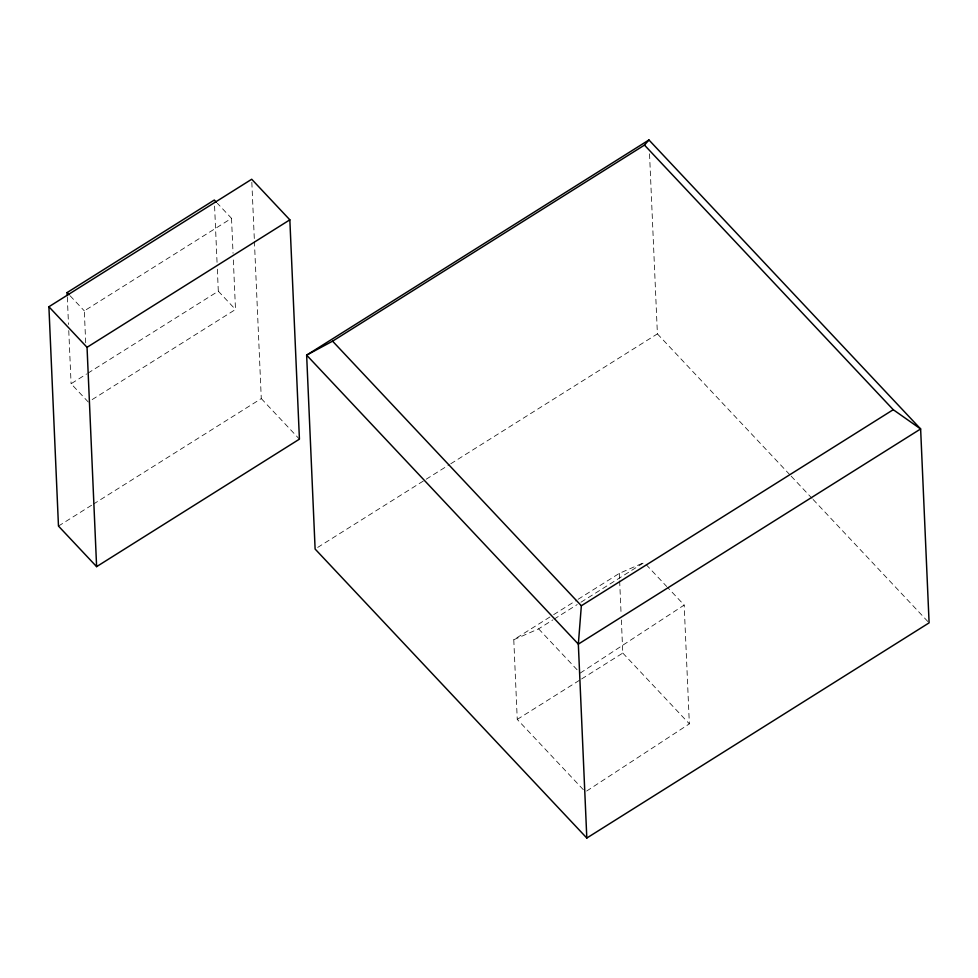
<?xml version="1.0" encoding="UTF-8"?>
<svg xmlns="http://www.w3.org/2000/svg" width="978" height="978" viewBox="0 0 978 978"><rect width="100%" height="100%" fill="white"/><g stroke="black" fill="none" stroke-linecap="round" stroke-linejoin="round"><path stroke-width="0.73" stroke-dasharray="4.89 3.67" d="M580.198 673.084L684.172 605.064L667.754 587.607M586.653 791.043L689.356 723.854L684.172 605.064M85.697 342.777L84.316 310.87L231.517 218.326L217.361 203.265M88.289 402.019L71.088 383.731L86.59 373.987M87.886 373.18L218.302 291.187L217.312 268.4M92.164 399.586L235.502 309.488L233.314 259.353M58.472 526.066L92.066 504.954M93.35 504.147L261.285 398.584L254.427 241.7M317.691 547.423L424.904 480.027M426.188 479.22L449.44 464.599M450.736 463.792L657.399 333.877L649.526 153.595M583.316 789.674L517.252 719.405L513.78 639.722L552.387 615.443M553.682 614.636L576.849 600.076M578.132 599.269L619.318 573.377L644.16 562.509L578.511 603.768M513.78 639.722L538.609 628.854L552.778 619.954M554.061 619.147L577.228 604.575M517.252 719.405L580.321 679.759M581.617 678.952L622.803 653.059L621.36 619.979M657.399 333.877L790.114 475.039M791.165 476.152L812.058 498.377M813.109 499.489L929.1 622.864M646.213 564.685L666.727 586.519M622.803 653.059L689.356 723.854M538.609 628.854L577.081 669.759M218.302 291.187L235.502 309.488M261.285 398.584L299.427 439.146M70.147 295.808L84.316 310.87M619.318 573.377L619.587 579.392M619.649 580.895L621.091 613.964M251.835 182.311L254.366 240.185M231.517 218.326L233.045 253.278M214.585 206.113L217.043 262.324M67.311 297.141L68.509 324.488M68.766 330.564L71.088 383.731"/><path stroke-width="1.47" d="M332.581 341.163L644.478 145.099L893.244 409.696L920.628 428.951L578.34 644.123L306.64 355.136L332.581 341.163L581.348 605.761L578.34 644.123L586.812 838.036L929.1 622.864L920.628 428.951L648.94 139.964L306.64 355.136L315.112 549.049L586.812 838.036M644.478 145.099L648.94 139.964M67.25 295.613L67.115 292.581L214.316 200.038L216.346 202.189M48.9 306.75L251.701 179.255L289.843 219.83L299.427 439.146L96.614 566.641L58.472 526.066L48.9 306.75L87.042 347.312L96.614 566.641M87.042 347.312L289.843 219.83M581.348 605.761L893.244 409.696M67.115 292.581L69.132 294.733"/></g></svg>
